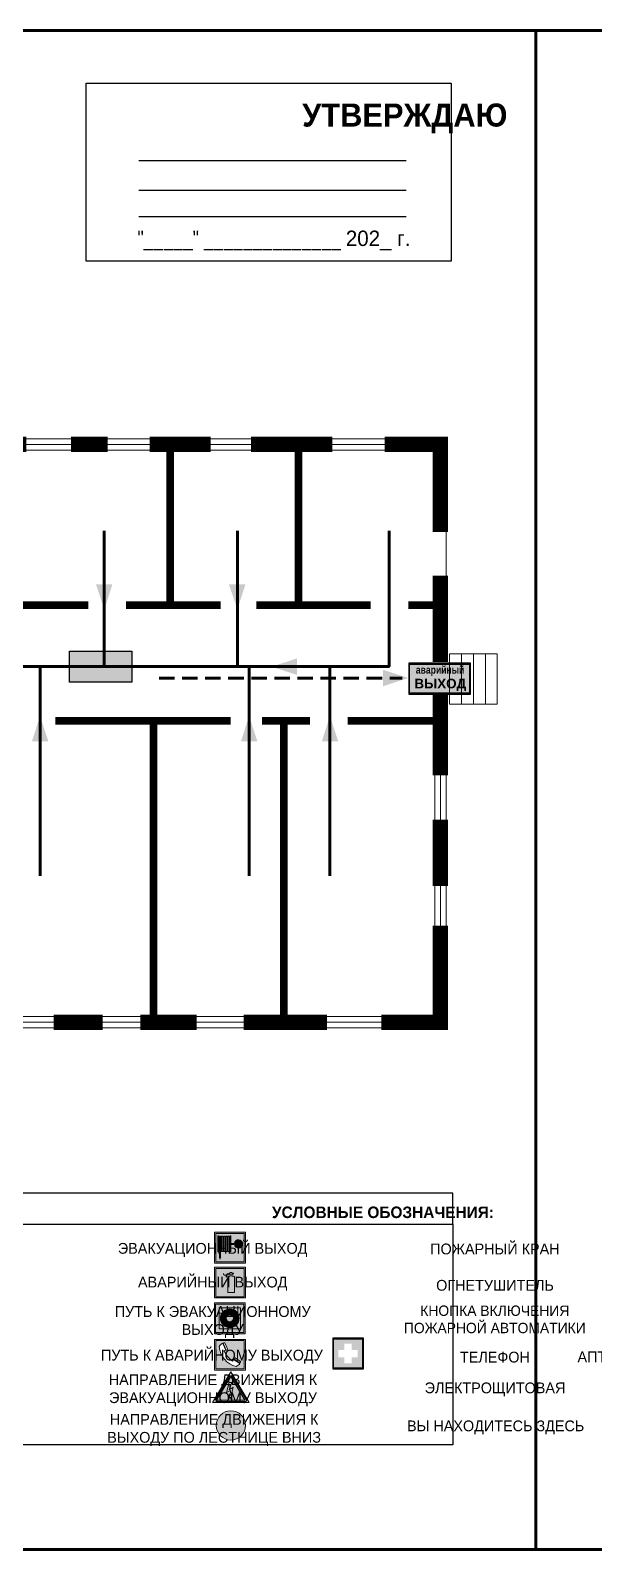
# Model space of a CAD drawing. Header units: millimetres. Extents: x 13810 to 67229, y 12374 to 21950.
# Drawn here: x 19288.8 to 19435.7, y 19081.5 to 19476.5 of the extents above; entities that cross this region are included whole.
import ezdxf

# ---------------------------------------------------------------- set-up
doc = ezdxf.new("R2010")
doc.units = ezdxf.units.MM
doc.linetypes.add('{ Wide Dash }', pattern=[12, 4, -2, 4, -2])
doc.layers.add('План_Штампы', color=7, linetype='Continuous')
doc.styles.add('обычный', font='arial.ttf')

# ---------------------------------------------------------------- blocks, each defined once
blk = doc.blocks.new('A$C54414219')
at = {"true_color": 0xffffff}
h = blk.add_hatch(color=7, dxfattribs=at)
h.paths.add_polyline_path([(2.39, -9.45), (2.39, -18.3), (11.23, -18.3), (11.23, -9.45)], flags=0)
h.paths.add_polyline_path([(10.71, -13.87, -1), (2.92, -13.87, -1)], flags=0)
h.paths.add_polyline_path([(8.3, -13.87, -1), (5.33, -13.87, -1)], flags=0)
h.paths.add_polyline_path([(0.41, -7.47), (0.41, -20.27), (13.21, -20.27), (13.21, -7.47)])
h.paths.add_polyline_path([(0.92, -19.77), (12.71, -19.77), (12.71, -7.98), (0.92, -7.98)], flags=16)
h.paths.add_polyline_path([(11.23, -9.45), (11.23, -18.3), (2.39, -18.3), (2.39, -9.45)], flags=0)
at = {"lineweight": 5}
h = blk.add_hatch(color=242, dxfattribs=at)
h.paths.add_polyline_path([(12.71, -7.98), (0.92, -7.98), (0.92, -19.77), (12.71, -19.77)])
h.paths.add_polyline_path([(11.23, -18.3), (2.39, -18.3), (2.39, -9.45), (11.23, -9.45)], flags=16)
h.paths.add_polyline_path([(10.71, -13.87, -1), (2.92, -13.87, -1)], flags=0)
h.paths.add_polyline_path([(8.3, -13.87, -1), (5.33, -13.87, -1)], flags=0)
at = {"true_color": 0xffffff}
h = blk.add_hatch(color=7, dxfattribs=at)
h.paths.add_polyline_path([(2.39, -9.45), (2.39, -18.3), (11.23, -18.3), (11.23, -9.45)])
h.paths.add_polyline_path([(10.71, -13.87, -1), (2.92, -13.87, -1)], flags=16)
h.paths.add_polyline_path([(8.3, -13.87, -1), (5.33, -13.87, -1)], flags=0)
at = {"lineweight": 5}
h = blk.add_hatch(color=242, dxfattribs=at)
h.paths.add_polyline_path([(2.92, -13.87, 1), (10.71, -13.87, 1)])
h.paths.add_polyline_path([(8.3, -13.87, -1), (5.33, -13.87, -1)], flags=16)
at = {"color": 242, "lineweight": 5}
for p, q in [((0.41, -20.27), (0.41, -7.47)), ((0.41, -7.47), (13.21, -7.47)), ((0.41, -7.47), (13.21, -7.47)), ((13.21, -20.27), (13.21, -7.47)), ((0.41, -20.27), (13.21, -20.27))]:
    blk.add_line(p, q, dxfattribs=at)
for points in [[(0.92, -7.98), (12.71, -7.98), (12.71, -19.77), (0.92, -19.77)], [(2.39, -9.45), (11.23, -9.45), (11.23, -18.3), (2.39, -18.3)]]:
    blk.add_lwpolyline(points, close=True, dxfattribs=at)
for radius in [3.89, 1.49]:
    blk.add_circle((6.81, -13.87), radius, dxfattribs=at)
blk = doc.blocks.new('A$C456E1F9C')
at = {"lineweight": 5}
h = blk.add_hatch(color=242, dxfattribs=at)
h.paths.add_polyline_path([(0.51, -1.47), (0.51, -13.26), (12.29, -13.26), (12.29, -1.47)])
h.paths.add_polyline_path([(5.42, -4.95, -0.254479), (4.78, -5.4), (3.52, -2.53, -0.209735), (4.23, -2.4)], flags=16)
h.paths.add_polyline_path([(8.53, -8.6), (10.87, -10.17), (10.54, -10.76), (8.03, -9.13, -0.192251)], flags=16)
h.paths.add_polyline_path([(4.61, -5.49, 0.005518), (3.87, -5.72, 0.128647), (7.49, -10.01, 0.00809), (7.83, -9.33), (10.47, -10.97, -0.16736), (8.99, -12.25, -0.327862), (1.95, -3.95, -0.166952), (3.36, -2.62)], flags=16)
at = {"color": 242, "lineweight": 5}
for p, q in [((0, -13.77), (0, -0.97)), ((12.8, -0.97), (0, -0.97)), ((4.61, -5.49), (3.36, -2.62)), ((3.52, -2.53), (4.78, -5.4)), ((4.23, -2.4), (5.42, -4.95)), ((12.8, -13.77), (12.8, -0.97)), ((7.83, -9.33), (10.47, -10.97)), ((8.03, -9.13), (10.54, -10.76)), ((10.81, -10.12), (8.53, -8.6)), ((10.54, -10.76), (10.8, -10.3)), ((10.8, -10.3), (10.81, -10.12)), ((0, -13.77), (12.8, -13.77))]:
    blk.add_line(p, q, dxfattribs=at)
blk.add_lwpolyline([(0.51, -1.47), (12.29, -1.47), (12.29, -13.26), (0.51, -13.26)], close=True, dxfattribs=at)
for centre, radius, start, end in [((4.59, -5.34), 2.99, 114.28453, 152.19739), ((11.12, -3.31), 9.19, 183.99153, 256.60086), ((4.02, -3.27), 0.891, 76.32839, 123.70924), ((14.98, -39.1), 35.17, 107.14873, 108.41345), ((13.86, -0.94), 11.08, 205.55365, 234.87622), ((4.68, -4.59), 0.824, 276.9621, 334.07228), ((-13.31, 0.8), 23.44, 332.54871, 334.40268), ((8.94, -9.5), 0.989, 114.40924, 157.93883), ((7.87, -9.46), 3, 291.92908, 329.9329)]:
    blk.add_arc(centre, radius, start, end, dxfattribs=at)
blk = doc.blocks.new('A$C3E6D3DDE')
at = {"lineweight": 5}
h = blk.add_hatch(color=40, dxfattribs=at)
h.paths.add_polyline_path([(24.1, 1.45), (16.46, -11.35), (31.74, -11.35)])
h.paths.add_polyline_path([(24.09, -0.46), (30.03, -10.41), (18.14, -10.41)], flags=16)
h.paths.add_polyline_path([(24.54, -3.08), (23.41, -6.02), (25.13, -5.01), (24.33, -8.5), (24.82, -8.27), (23.79, -9.86), (23.4, -8.04), (23.8, -8.43), (24.04, -6.29), (22.39, -7.25), (23.44, -3.08)], flags=0)
h = blk.add_hatch(color=256, dxfattribs=at)
h.paths.add_polyline_path([(24.37, 0.03, 0.567511), (23.82, 0.03), (17.59, -10.4, 0.582454), (17.86, -10.88), (30.32, -10.88, 0.582149), (30.6, -10.4)])
h.paths.add_polyline_path([(24.09, -0.46), (18.14, -10.41), (30.03, -10.41)], flags=16)
h.paths.add_polyline_path([(24.54, -3.08), (23.41, -6.02), (25.13, -5.01), (24.33, -8.5), (24.82, -8.27), (23.79, -9.86), (23.4, -8.04), (23.8, -8.43), (24.04, -6.29), (22.39, -7.25), (23.44, -3.08)], flags=0)
h = blk.add_hatch(color=40, dxfattribs=at)
h.paths.add_polyline_path([(24.09, -0.46), (18.14, -10.41), (30.03, -10.41)])
h.paths.add_polyline_path([(24.82, -8.27), (23.79, -9.86), (23.4, -8.04), (23.8, -8.43), (24.04, -6.29), (22.39, -7.25), (23.44, -3.08), (24.54, -3.08), (23.41, -6.02), (25.13, -5.01), (24.33, -8.5)], flags=16)
at = {"color": 40, "lineweight": 5}
for p, q in [((16.46, -11.35), (24.1, 1.45)), ((24.1, 1.45), (31.74, -11.35))]:
    blk.add_line(p, q, dxfattribs=at)
at = {"lineweight": 5}
for p, q in [((17.59, -10.4), (23.82, 0.03)), ((24.37, 0.03), (30.6, -10.4)), ((18.14, -10.41), (24.09, -0.46)), ((23.44, -3.08), (22.39, -7.25)), ((22.39, -7.25), (24.04, -6.29)), ((23.41, -6.02), (24.54, -3.08)), ((25.13, -5.01), (23.41, -6.02)), ((24.54, -3.08), (23.44, -3.08)), ((24.04, -6.29), (23.8, -8.43)), ((24.09, -0.46), (30.03, -10.41)), ((24.33, -8.5), (25.13, -5.01)), ((17.86, -10.88), (30.32, -10.88)), ((18.14, -10.41), (30.03, -10.41)), ((23.8, -8.43), (23.4, -8.04)), ((23.4, -8.04), (23.79, -9.86)), ((23.79, -9.86), (24.82, -8.27)), ((24.82, -8.27), (24.33, -8.5))]:
    blk.add_line(p, q, dxfattribs=at)
at = {"color": 50, "lineweight": 5}
blk.add_line((31.74, -11.35), (16.46, -11.35), dxfattribs=at)
blk = doc.blocks.new('A$C18900ED3')
h = blk.add_hatch(color=126)
h.paths.add_polyline_path([(-0.18, -0.18), (-7.02, -0.18), (-7.02, -7.02), (-0.18, -7.02)])
h.paths.add_polyline_path([(-5.89, -4.46), (-5.89, -2.77), (-4.46, -2.77), (-4.46, -1.31), (-2.77, -1.31), (-2.77, -2.77), (-1.33, -2.77), (-1.33, -4.46), (-2.77, -4.46), (-2.77, -5.89), (-4.46, -5.89), (-4.46, -4.46)], flags=16)
at = {"color": 126}
for p, q in [((-7.2, 0), (-7.2, -7.2)), ((0, 0), (-7.2, 0)), ((0, -7.2), (0, 0)), ((-7.02, -7.02), (-7.02, -0.18)), ((-7.02, -0.18), (-0.18, -0.18)), ((-0.18, -0.18), (-0.18, -7.02)), ((-0.18, -7.02), (-7.02, -7.02)), ((-7.2, -7.2), (0, -7.2))]:
    blk.add_line(p, q, dxfattribs=at)
blk = doc.blocks.new('A$C37112FD5')
at = {"true_color": 0xf5f5ff}
h = blk.add_hatch(color=7, dxfattribs=at)
h.dxf.hatch_style = 1
h.paths.add_polyline_path([(12.8, -7.4), (0, -7.4), (0, -20.2), (12.8, -20.2)])
h.paths.add_polyline_path([(12.29, -7.91), (12.29, -19.69), (0.51, -19.69), (0.51, -7.91)], flags=16)
h.paths.add_polyline_path([(4.98, -9.04, -0.42597), (5.17, -9.22), (5.17, -12.25), (5.17, -15.29, -0.432244), (4.98, -15.47), (4.83, -15.47, -0.42597), (4.64, -15.29), (4.64, -12.25), (4.64, -9.22, -0.432244), (4.83, -9.04)], flags=0)
h.paths.add_polyline_path([(4.28, -9.22), (4.28, -12.25), (4.28, -15.29, -0.432244), (4.09, -15.47), (3.94, -15.47, -0.42597), (3.75, -15.29), (3.75, -12.25), (3.75, -9.22, -0.432244), (3.94, -9.04), (4.09, -9.04, -0.42597)], flags=0)
h.paths.add_polyline_path([(5.72, -9.04), (5.87, -9.04, -0.42597), (6.06, -9.22), (6.06, -12.25), (6.06, -15.29, -0.432244), (5.87, -15.47), (5.72, -15.47, -0.42597), (5.53, -15.29), (5.53, -12.25), (5.53, -9.22, -0.432244)], flags=0)
h.paths.add_polyline_path([(6.42, -8.9), (6.5, -8.9, -0.42597), (6.69, -9.08), (6.69, -12.03), (8.21, -12.03, -15.824349), (8.21, -12.47), (6.69, -12.47), (6.69, -15.42, -0.432244), (6.5, -15.6), (6.42, -15.6)], flags=0)
h.paths.add_polyline_path([(3.39, -9.22), (3.39, -12.25), (3.39, -15.29, -0.432244), (3.2, -15.47), (3.05, -15.47, -0.42597), (2.85, -15.29), (2.85, -12.25), (2.85, -9.22, -0.432244), (3.05, -9.04), (3.2, -9.04, -0.42597)], flags=0)
h.paths.add_polyline_path([(2.5, -9.22), (2.5, -16.71), (1.96, -16.71), (1.96, -9.22, -0.432244), (2.15, -9.04), (2.31, -9.04, -0.42597)], flags=0)
h.paths.add_polyline_path([(1.61, -8.9), (1.61, -15.6), (1.57, -15.6, -0.42597), (1.37, -15.42), (1.37, -12.03), (1.37, -9.09, -0.432244), (1.57, -8.9)], flags=0)
h.paths.add_polyline_path([(9.76, -10.81), (9.76, -12.03), (8.49, -12.03, -0.336371)], flags=0)
h.paths.add_polyline_path([(8.49, -12.47), (9.76, -12.47), (9.76, -13.7, -0.336371)], flags=0)
h.paths.add_polyline_path([(10.11, -10.81, -0.336371), (11.38, -12.03), (10.11, -12.03)], flags=0)
h.paths.add_polyline_path([(10.11, -12.47), (11.38, -12.47, -0.336371), (10.11, -13.7)], flags=0)
h.paths.add_polyline_path([(2.5, -16.84), (2.5, -17.05), (1.97, -17.05), (1.97, -16.84)], flags=0)
h.paths.add_polyline_path([(2.5, -17.24, -0.033778), (2.24, -18.6, -0.033778), (1.97, -17.24)], flags=0)
h = blk.add_hatch(color=242)
h.dxf.hatch_style = 1
h.paths.add_polyline_path([(12.29, -7.91), (0.51, -7.91), (0.51, -19.69), (12.29, -19.69)])
h.paths.add_polyline_path([(6.42, -15.6), (6.42, -8.9), (6.5, -8.9, -0.42597), (6.69, -9.08), (6.69, -12.03), (8.21, -12.03, -15.824349), (8.21, -12.47), (6.69, -12.47), (6.69, -15.42, -0.432244), (6.5, -15.6)], flags=16)
h.paths.add_polyline_path([(5.87, -15.47), (5.72, -15.47, -0.42597), (5.53, -15.29), (5.53, -12.25), (5.53, -9.22, -0.432244), (5.72, -9.04), (5.87, -9.04, -0.42597), (6.06, -9.22), (6.06, -12.25), (6.06, -15.29, -0.432244)], flags=16)
h.paths.add_polyline_path([(4.98, -15.47), (4.83, -15.47, -0.42597), (4.64, -15.29), (4.64, -12.25), (4.64, -9.22, -0.432244), (4.83, -9.04), (4.98, -9.04, -0.42597), (5.17, -9.22), (5.17, -12.25), (5.17, -15.29, -0.432244)], flags=16)
h.paths.add_polyline_path([(4.09, -15.47), (3.94, -15.47, -0.42597), (3.75, -15.29), (3.75, -12.25), (3.75, -9.22, -0.432244), (3.94, -9.04), (4.09, -9.04, -0.42597), (4.28, -9.22), (4.28, -12.25), (4.28, -15.29, -0.432244)], flags=16)
h.paths.add_polyline_path([(3.2, -15.47), (3.05, -15.47, -0.42597), (2.85, -15.29), (2.85, -12.25), (2.85, -9.22, -0.432244), (3.05, -9.04), (3.2, -9.04, -0.42597), (3.39, -9.22), (3.39, -12.25), (3.39, -15.29, -0.432244)], flags=16)
h.paths.add_polyline_path([(2.5, -17.05), (1.97, -17.05), (1.97, -16.84), (2.5, -16.84)], flags=16)
h.paths.add_polyline_path([(2.5, -17.24, -0.033778), (2.24, -18.6, -0.033778), (1.97, -17.24)], flags=16)
h.paths.add_polyline_path([(2.5, -16.71), (1.96, -16.71), (1.96, -9.22, -0.432244), (2.15, -9.04), (2.31, -9.04, -0.42597), (2.5, -9.22)], flags=16)
h.paths.add_polyline_path([(1.61, -15.6), (1.57, -15.6, -0.42597), (1.37, -15.42), (1.37, -12.03), (1.37, -9.09, -0.432244), (1.57, -8.9), (1.61, -8.9)], flags=16)
h.paths.add_polyline_path([(8.49, -12.47), (9.76, -12.47), (9.76, -13.7, -0.336371)], flags=0)
h.paths.add_polyline_path([(10.11, -13.7), (10.11, -12.47), (11.38, -12.47, -0.336371)], flags=0)
h.paths.add_polyline_path([(8.49, -12.03, -0.336371), (9.76, -10.81), (9.76, -12.03)], flags=0)
h.paths.add_polyline_path([(10.11, -12.03), (10.11, -10.81, -0.336371), (11.38, -12.03)], flags=0)
h = blk.add_hatch(color=7, dxfattribs=at)
h.dxf.hatch_style = 1
h.paths.add_polyline_path([(1.61, -8.9), (1.57, -8.9, 0.432244), (1.37, -9.09), (1.37, -12.03), (1.37, -15.42, 0.42597), (1.57, -15.6), (1.61, -15.6)])
h.paths.add_polyline_path([(2.5, -9.22, 0.42597), (2.31, -9.04), (2.15, -9.04, 0.432244), (1.96, -9.22), (1.96, -16.71), (2.5, -16.71)])
h.paths.add_polyline_path([(2.5, -16.84), (1.97, -16.84), (1.97, -17.05), (2.5, -17.05)])
h.paths.add_polyline_path([(2.5, -17.24), (1.97, -17.24, 0.033778), (2.24, -18.6, 0.033778)])
h.paths.add_polyline_path([(3.39, -12.25), (3.39, -9.22, 0.42597), (3.2, -9.04), (3.05, -9.04, 0.432244), (2.85, -9.22), (2.85, -12.25), (2.85, -15.29, 0.42597), (3.05, -15.47), (3.2, -15.47, 0.432244), (3.39, -15.29)])
h.paths.add_polyline_path([(4.28, -12.25), (4.28, -9.22, 0.42597), (4.09, -9.04), (3.94, -9.04, 0.432244), (3.75, -9.22), (3.75, -12.25), (3.75, -15.29, 0.42597), (3.94, -15.47), (4.09, -15.47, 0.432244), (4.28, -15.29)])
h.paths.add_polyline_path([(5.17, -12.25), (5.17, -9.22, 0.42597), (4.98, -9.04), (4.83, -9.04, 0.432244), (4.64, -9.22), (4.64, -12.25), (4.64, -15.29, 0.42597), (4.83, -15.47), (4.98, -15.47, 0.432244), (5.17, -15.29)])
h.paths.add_polyline_path([(6.06, -12.25), (6.06, -9.22, 0.42597), (5.87, -9.04), (5.72, -9.04, 0.432244), (5.53, -9.22), (5.53, -12.25), (5.53, -15.29, 0.42597), (5.72, -15.47), (5.87, -15.47, 0.432244), (6.06, -15.29)])
h.paths.add_polyline_path([(6.69, -12.47), (8.21, -12.47, 15.824349), (8.21, -12.03), (6.69, -12.03), (6.69, -9.08, 0.42597), (6.5, -8.9), (6.42, -8.9), (6.42, -15.6), (6.5, -15.6, 0.432244), (6.69, -15.42)])
h.paths.add_polyline_path([(8.49, -12.47), (9.76, -12.47), (9.76, -13.7, -0.336371)], flags=16)
h.paths.add_polyline_path([(8.49, -12.03, -0.336371), (9.76, -10.81), (9.76, -12.03)], flags=16)
h.paths.add_polyline_path([(10.11, -12.47), (11.38, -12.47, -0.336371), (10.11, -13.7)], flags=16)
h.paths.add_polyline_path([(10.11, -12.03), (10.11, -10.81, -0.336371), (11.38, -12.03)], flags=16)
h = blk.add_hatch(color=242)
h.dxf.hatch_style = 1
h.paths.add_polyline_path([(9.76, -10.81, 0.336371), (8.49, -12.03), (9.76, -12.03)])
h.paths.add_polyline_path([(10.11, -10.81), (10.11, -12.03), (11.38, -12.03, 0.336371)])
h.paths.add_polyline_path([(11.38, -12.47), (10.11, -12.47), (10.11, -13.7, 0.336371)])
h.paths.add_polyline_path([(9.76, -12.47), (8.49, -12.47, 0.336371), (9.76, -13.7)])
at = {"color": 242, "lineweight": 5}
for p, q in [((0, -20.2), (0, -7.4)), ((0, -7.4), (12.8, -7.4)), ((1.37, -12.03), (1.37, -9.08)), ((1.37, -12.03), (1.37, -15.42)), ((1.57, -8.9), (1.61, -8.9)), ((1.61, -8.9), (1.61, -15.6)), ((1.96, -16.71), (1.96, -9.22)), ((2.15, -9.04), (2.31, -9.04)), ((2.5, -16.71), (2.5, -9.22)), ((2.85, -12.25), (2.85, -9.22)), ((2.85, -12.25), (2.85, -15.29)), ((3.05, -9.04), (3.2, -9.04)), ((3.39, -12.25), (3.39, -9.22)), ((3.39, -12.25), (3.39, -15.29)), ((3.75, -12.25), (3.75, -9.22)), ((3.75, -12.25), (3.75, -15.29)), ((3.94, -9.04), (4.09, -9.04)), ((4.28, -12.25), (4.28, -9.22)), ((4.28, -12.25), (4.28, -15.29)), ((4.64, -12.25), (4.64, -9.22)), ((4.64, -12.25), (4.64, -15.29)), ((4.83, -9.04), (4.98, -9.04)), ((5.17, -12.25), (5.17, -9.22)), ((5.17, -12.25), (5.17, -15.29)), ((5.53, -12.25), (5.53, -9.22)), ((5.53, -12.25), (5.53, -15.29)), ((5.72, -9.04), (5.87, -9.04)), ((6.06, -12.25), (6.06, -9.22)), ((6.06, -12.25), (6.06, -15.29)), ((6.42, -8.9), (6.42, -15.6)), ((6.5, -8.9), (6.42, -8.9)), ((6.69, -12.03), (6.69, -9.08)), ((8.21, -12.03), (6.69, -12.03)), ((8.21, -12.47), (6.69, -12.47)), ((6.69, -12.47), (6.69, -15.42)), ((9.76, -12.03), (8.49, -12.03)), ((9.76, -12.47), (8.49, -12.47)), ((9.76, -10.81), (9.76, -12.03)), ((9.76, -12.47), (9.76, -13.7)), ((10.11, -10.81), (10.11, -12.03)), ((11.38, -12.03), (10.11, -12.03)), ((11.38, -12.47), (10.11, -12.47)), ((10.11, -12.47), (10.11, -13.7)), ((12.8, -20.2), (12.8, -7.4)), ((1.57, -15.6), (1.61, -15.6)), ((1.96, -16.71), (2.5, -16.71)), ((1.97, -16.84), (2.5, -16.84)), ((1.97, -17.05), (1.97, -16.84)), ((2.5, -17.05), (1.97, -17.05)), ((1.97, -17.24), (2.5, -17.24)), ((2.5, -16.84), (2.5, -17.05)), ((3.05, -15.47), (3.2, -15.47)), ((3.94, -15.47), (4.09, -15.47)), ((4.83, -15.47), (4.98, -15.47)), ((5.72, -15.47), (5.87, -15.47)), ((6.42, -15.6), (6.5, -15.6)), ((0, -20.2), (12.8, -20.2))]:
    blk.add_line(p, q, dxfattribs=at)
blk.add_lwpolyline([(0.51, -7.91), (12.29, -7.91), (12.29, -19.69), (0.51, -19.69)], close=True, dxfattribs=at)
for centre, radius, start, end in [((1.56, -9.09), 0.182, 87.10267, 180.60715), ((2.15, -9.22), 0.182, 87.10267, 180.60715), ((2.32, -9.22), 0.182, 359.39285, 92.89733), ((3.04, -9.22), 0.182, 87.10267, 180.60715), ((3.21, -9.22), 0.182, 359.39285, 92.89733), ((3.93, -9.22), 0.182, 87.10267, 180.60715), ((4.1, -9.22), 0.182, 359.39285, 92.89733), ((4.82, -9.22), 0.182, 87.10267, 180.60715), ((4.99, -9.22), 0.182, 359.39285, 92.89733), ((5.71, -9.22), 0.182, 87.10267, 180.60715), ((5.88, -9.22), 0.182, 359.39285, 92.89733), ((6.51, -9.09), 0.182, 359.39285, 92.89733), ((9.93, -12.25), 1.74, 187.23185, 172.76815), ((9.93, -12.25), 1.46, 96.99266, 171.35851), ((9.93, -12.25), 1.46, 188.64149, 263.00734), ((9.93, -12.25), 1.46, 8.64149, 83.00734), ((9.93, -12.25), 1.46, 276.99266, 351.35851), ((1.56, -15.42), 0.182, 179.39285, 272.89733), ((12.17, -15.98), 10.27, 187.04098, 194.7793), ((-7.7, -15.98), 10.27, 345.2207, 352.95902), ((3.04, -15.29), 0.182, 179.39285, 272.89733), ((3.21, -15.29), 0.182, 267.10267, 0.60715), ((3.93, -15.29), 0.182, 179.39285, 272.89733), ((4.1, -15.29), 0.182, 267.10267, 0.60715), ((4.82, -15.29), 0.182, 179.39285, 272.89733), ((4.99, -15.29), 0.182, 267.10267, 0.60715), ((5.71, -15.29), 0.182, 179.39285, 272.89733), ((5.88, -15.29), 0.182, 267.10267, 0.60715), ((6.51, -15.42), 0.182, 267.10267, 0.60715)]:
    blk.add_arc(centre, radius, start, end, dxfattribs=at)
blk = doc.blocks.new('A$C3AD82952')
at = {"true_color": 0xf5f5ff}
h = blk.add_hatch(color=7, dxfattribs=at)
h.dxf.hatch_style = 1
h.paths.add_polyline_path([(8.21, 8.73, 0.414214), (7.89, 9.05), (7.22, 9.05), (7.22, 9.92), (7.59, 9.92, 1), (7.57, 10.36), (7.22, 10.36), (7.22, 10.6), (6.43, 10.6), (6.43, 10.36), (6.01, 10.36), (4.74, 9.59), (4.74, 8.69), (4.98, 8.73), (4.98, 9.26), (6.12, 9.91), (6.43, 9.91), (6.43, 9.05), (5.76, 9.05, 0.414214), (5.44, 8.73), (5.44, 2.2), (8.21, 2.2)], flags=0)
h.paths.add_polyline_path([(12.8, 12.8), (0, 12.8), (0, 0), (12.8, 0)])
h.paths.add_polyline_path([(0.51, 12.29), (12.29, 12.29), (12.29, 0.51), (0.51, 0.51)], flags=16)
h.paths.add_polyline_path([(4.74, 9.59), (6.01, 10.36), (6.43, 10.36), (6.43, 10.6), (7.22, 10.6), (7.22, 10.36), (7.59, 10.36, -0.94586), (7.59, 9.92), (7.22, 9.92), (7.22, 9.05), (7.89, 9.05, -0.414214), (8.21, 8.73), (8.21, 2.2), (5.44, 2.2), (5.44, 8.73, -0.414214), (5.76, 9.05), (6.43, 9.05), (6.43, 9.91), (6.12, 9.91), (4.98, 9.26), (4.98, 8.73), (4.74, 8.69)], flags=0)
h = blk.add_hatch(color=242)
h.dxf.hatch_style = 1
h.paths.add_polyline_path([(12.29, 12.29), (0.51, 12.29), (0.51, 0.51), (12.29, 0.51)])
h.paths.add_polyline_path([(4.74, 8.69), (4.74, 9.59), (6.01, 10.36), (6.43, 10.36), (6.43, 10.6), (7.22, 10.6), (7.22, 10.36), (7.59, 10.36, -0.94586), (7.59, 9.92), (7.22, 9.92), (7.22, 9.05), (7.89, 9.05, -0.414214), (8.21, 8.73), (8.21, 2.2), (5.44, 2.2), (5.44, 8.73, -0.414214), (5.76, 9.05), (6.43, 9.05), (6.43, 9.91), (6.12, 9.91), (4.98, 9.26), (4.98, 8.73)], flags=16)
h = blk.add_hatch(color=7, dxfattribs=at)
h.dxf.hatch_style = 1
h.paths.add_polyline_path([(8.21, 8.73, 0.414214), (7.89, 9.05), (7.22, 9.05), (7.22, 9.92), (7.59, 9.92, 1), (7.57, 10.36), (7.22, 10.36), (7.22, 10.6), (6.43, 10.6), (6.43, 10.36), (6.01, 10.36), (4.74, 9.59), (4.74, 8.69), (4.98, 8.73), (4.98, 9.26), (6.12, 9.91), (6.43, 9.91), (6.43, 9.05), (5.76, 9.05, 0.414214), (5.44, 8.73), (5.44, 2.2), (8.21, 2.2)])
at = {"color": 242, "lineweight": 5}
for p, q in [((0, 0), (0, 12.8)), ((0, 12.8), (12.8, 12.8)), ((12.8, 0), (12.8, 12.8)), ((6.01, 10.36), (4.74, 9.59)), ((4.74, 9.59), (4.74, 8.69)), ((4.74, 8.69), (4.98, 8.73)), ((4.98, 9.26), (6.12, 9.91)), ((4.98, 8.73), (4.98, 9.26)), ((5.44, 2.2), (5.44, 8.73)), ((5.76, 9.05), (6.43, 9.05)), ((6.01, 10.36), (6.43, 10.36)), ((6.12, 9.91), (6.43, 9.91)), ((7.22, 10.6), (6.43, 10.6)), ((6.43, 10.6), (6.43, 10.36)), ((6.43, 9.91), (6.43, 9.05)), ((7.22, 10.36), (7.22, 10.6)), ((7.59, 10.36), (7.22, 10.36)), ((7.22, 9.05), (7.22, 9.92)), ((7.59, 9.92), (7.22, 9.92)), ((7.89, 9.05), (7.22, 9.05)), ((8.21, 2.2), (8.21, 8.73)), ((0, 0), (12.8, 0)), ((5.44, 2.2), (8.21, 2.2))]:
    blk.add_line(p, q, dxfattribs=at)
blk.add_lwpolyline([(0.51, 12.29), (12.29, 12.29), (12.29, 0.51), (0.51, 0.51)], close=True, dxfattribs=at)
for centre, radius, start, end in [((5.76, 8.73), 0.32, 90, 180), ((7.58, 10.14), 0.223, 273.18746, 86.81254), ((7.89, 8.73), 0.32, 0, 90)]:
    blk.add_arc(centre, radius, start, end, dxfattribs=at)
blk = doc.blocks.new('A$C7B8C2D5B')
at = {"lineweight": 0}
h = blk.add_hatch(color=5, dxfattribs=at)
h.dxf.hatch_style = 1
h.paths.add_polyline_path([(1.4, -3.02, 1), (-2.11, -3.02, 1)])
at = {"color": 5, "lineweight": 0}
blk.add_circle((-0.36, -3.02), 1.75, dxfattribs=at)
blk = doc.blocks.new('A$C32E8229D')
at = {"true_color": 0xffffff}
blk.add_hatch(color=7, dxfattribs=at).paths.add_polyline_path([(0, 0), (0, -8), (16, -8), (16, 0)])
h = blk.add_hatch(color=126)
h.paths.add_polyline_path([(0.2, -0.2), (15.8, -0.2), (15.8, -7.8), (0.2, -7.8)])
h.paths.add_polyline_path([(13.49, -2.05), (12.08, -2.05), (11.37, -2.63, 0.162397), (11.29, -2.84), (11.29, -3.63), (10.35, -3.63), (10.35, -4.05), (11.68, -4.05), (11.68, -3.48), (12.26, -4.28), (11.29, -5.1), (11.29, -6.78), (11.85, -6.78), (11.85, -5.44), (12.8, -4.64), (12.8, -5.94), (14.46, -5.94), (14.46, -5.39), (13.45, -5.39), (13.45, -3.97), (12.46, -2.59), (13.15, -2.59), (13.69, -3.34), (14.18, -3)], flags=16)
h.paths.add_polyline_path([(10.74, -1.82, 1), (11.8, -1.82, 1)], flags=16)
h.paths.add_polyline_path([(9.39, -3.59), (5.99, -3.59), (6.56, -3.03), (5.91, -3.03), (5.1, -3.83), (5.91, -4.64), (6.56, -4.64), (5.99, -4.09), (9.39, -4.09)], flags=16)
h.paths.add_polyline_path([(4.29, -1.08), (1.72, -1.08), (1.72, -6.6), (4.29, -6.6)], flags=16)
at = {"color": 126}
blk.add_lwpolyline([(16, -8), (0, -8), (0, 0), (16, 0)], close=True, dxfattribs=at)
blk = doc.blocks.new('A$C41C009D9')
at = {"true_color": 0xffffff}
blk.add_hatch(color=7, dxfattribs=at).paths.add_polyline_path([(0, 8), (-16, 8), (-16, 0), (0, 0)])
h = blk.add_hatch(color=126)
h.dxf.hatch_style = 1
h.paths.add_polyline_path([(-15.8, 7.8), (-15.8, 0.2), (-0.2, 0.2), (-0.2, 7.8)])
at = {"color": 126}
for points in [[(-16, 0), (0, 0), (0, 8), (-16, 8)], [(-16, 0), (0, 0), (0, 8), (-16, 8)], [(-15.8, 7.8), (-0.2, 7.8), (-0.2, 0.2), (-15.8, 0.2)]]:
    blk.add_lwpolyline(points, close=True, dxfattribs=at)
at = {"color": 7, "true_color": 0xffffff, "insert": (-15.8, 7.3), "char_height": 2.5, "width": 15.5999, "attachment_point": 1, "style": 'обычный'}
blk.add_mtext('\\pi1.6133;{\\fArial|b1|i0|c204|p34;\\H0.8x;\\W0.8;аварийный\\H1.25x;\\W1;\\P\\pi1.2327;ВЫХОД}', dxfattribs=at)

msp = doc.modelspace()

# ---------------------------------------------------------------- linework, layer by layer
at = {"color": 2, "lineweight": 100}
for points in [[(18820.36, 19476.52), (19420.36, 19476.52), (19420.36, 19081.52), (18820.36, 19081.52)], [(19420.36, 19476.52), (20020.36, 19476.52), (20020.36, 19081.52), (19420.36, 19081.52)]]:
    msp.add_lwpolyline(points, close=True, dxfattribs=at)
for points in [[(19303.3, 19462.76), (19398.3, 19462.76), (19398.3, 19416.56), (19303.3, 19416.56)], [(19254.97, 19166.14), (19398.74, 19166.14), (19398.74, 19174.19), (19254.97, 19174.19)], [(19254.97, 19166.14), (19398.74, 19166.14), (19398.74, 19108.74), (19254.97, 19108.74)]]:
    msp.add_lwpolyline(points, close=True)
for points in [[(19317.05, 19442.71), (19386.58, 19442.71)], [(19317.05, 19434.95), (19386.58, 19434.95)], [(19317.05, 19428.17), (19386.58, 19428.17)]]:
    msp.add_lwpolyline(points)
at = {"lineweight": 100}
for points, const_width in [([(19287.79, 19368.89), (19272.72, 19368.89)], 4), ([(19308.95, 19368.89), (19299.38, 19368.89)], 4), ([(19335.76, 19368.89), (19319.82, 19368.89)], 4), ([(19367.35, 19368.89), (19346.19, 19368.89)], 4), ([(19395.53, 19346.07), (19395.53, 19368.89), (19380.97, 19368.89)], 4), ([(19325.15, 19327.04), (19325.15, 19367.6)], 2), ([(19358.6, 19327.04), (19358.6, 19368.71)], 2), ([(19395.53, 19312.29), (19395.53, 19334.77)], 4), ([(19303.87, 19327.04), (19236.93, 19327.04)], 2), ([(19338.37, 19327.04), (19313.68, 19327.04)], 2), ([(19377.34, 19327.04), (19347.59, 19327.04)], 2), ([(19395.36, 19327.04), (19387.16, 19327.04)], 2), ([(19395.53, 19282.83), (19395.53, 19303.76)], 4), ([(19340.97, 19297.01), (19295.32, 19297.01)], 2), ([(19320.82, 19297.01), (19320.82, 19220)], 2), ([(19361.59, 19297.01), (19349.07, 19297.01)], 2), ([(19354.73, 19297.01), (19354.73, 19220.38)], 2), ([(19395.36, 19297.01), (19371.34, 19297.01)], 2), ([(19395.53, 19254.07), (19395.53, 19271.32)], 4), ([(19380.11, 19218.64), (19395.53, 19218.64), (19395.53, 19243.71)], 4), ([(19307.62, 19218.64), (19294.84, 19218.64)], 4), ([(19332.1, 19218.64), (19317.41, 19218.64)], 4), ([(19366.02, 19218.64), (19344.35, 19218.64)], 4)]:
    msp.add_lwpolyline(points, dxfattribs=dict(at, const_width=const_width))
at = {"lineweight": 0}
for points in [[(19380.97, 19368.89), (18861.15, 19368.89)], [(19381.07, 19367.42), (18861.25, 19367.42)], [(19381.43, 19370.34), (18861.6, 19370.34)], [(19397.01, 19346.62), (19397.01, 19316.13)], [(19394.1, 19300.53), (19394.1, 19237.44)], [(19395.53, 19302.11), (19395.53, 19237.01)], [(19397.01, 19302.3), (19397.01, 19237.56)], [(19385.2, 19218.66), (18865.38, 19218.66)], [(19385.3, 19217.19), (18865.47, 19217.19)], [(19385.66, 19220.11), (18865.83, 19220.11)]]:
    msp.add_lwpolyline(points, dxfattribs=at)
at = {"color": 126, "lineweight": 100, "true_color": 0x008754}
for points in [[(19382.17, 19346.37), (19382.17, 19311.16), (19246.2, 19311.16), (19246.2, 19283.38), (19094.51, 19283.38)], [(19308.05, 19311.16), (19308.05, 19346.37)], [(19342.67, 19311.16), (19342.67, 19346.37)], [(19291.33, 19311.16), (19291.33, 19256.74)], [(19345.73, 19311.16), (19345.73, 19256.74)], [(19366.78, 19311.16), (19366.78, 19256.74)]]:
    msp.add_lwpolyline(points, dxfattribs=at)
at = {"lineweight": 0}
for points in [[(19400.99, 19301.33), (19397.87, 19301.33), (19397.87, 19314.43), (19400.99, 19314.43)], [(19404.1, 19301.33), (19400.99, 19301.33), (19400.99, 19314.43), (19404.1, 19314.43)], [(19407.22, 19301.33), (19404.1, 19301.33), (19404.1, 19314.43), (19407.22, 19314.43)], [(19410.33, 19301.33), (19407.22, 19301.33), (19407.22, 19314.43), (19410.33, 19314.43)]]:
    msp.add_lwpolyline(points, close=True, dxfattribs=at)
at = {"color": 126, "linetype": '{ Wide Dash }', "lineweight": 100, "true_color": 0x008754}
msp.add_lwpolyline([(19322.32, 19308.1), (19385.54, 19308.1)], dxfattribs=at)
at = {"layer": 'План_Штампы', "color": 126, "true_color": 0x008754}
for points in [[(19305.87, 19332.51), (19310.16, 19332.5), (19308.05, 19325.91)], [(19340.49, 19332.51), (19344.78, 19332.5), (19342.67, 19325.91)], [(19358.19, 19313.24), (19358.19, 19308.95), (19351.6, 19311.07)], [(19380.56, 19305.99), (19380.56, 19310.28), (19387.15, 19308.16)], [(19293.5, 19291.64), (19289.21, 19291.65), (19291.32, 19298.24)], [(19347.89, 19291.64), (19343.6, 19291.65), (19345.72, 19298.24)], [(19368.94, 19291.64), (19364.65, 19291.65), (19366.77, 19298.24)]]:
    msp.add_solid(points, dxfattribs=at)

# ---------------------------------------------------------------- block references
msp.add_blockref('A$C41C009D9', (19403.31, 19303.98))
for name, p, xscale, yscale, zscale in [('A$C37112FD5', (19336.76, 19168.66), 0.6249984004534781, 0.6249984004534781, 0.6249984004534781), ('A$C3AD82952', (19336.76, 19146.96), 0.625, 0.625, 0.625), ('A$C54414219', (19336.45, 19150.33), 0.625, 0.625, 0.625), ('A$C456E1F9C', (19336.76, 19136.79), 0.625, 0.625, 0.625), ('A$C18900ED3', (19375.48, 19136.5), 1.111111111007631, 1.111111111007631, 1.111111111007631), ('A$C3E6D3DDE', (19325.89, 19126.86), 0.625, 0.625, 0.625), ('A$C7B8C2D5B', (19341.79, 19120.39), 2.177419353276491, 2.177419353276491, 2.177419353276491)]:
    msp.add_blockref(name, p, dxfattribs=dict(xscale=xscale, yscale=yscale, zscale=zscale))
at = {"layer": 'План_Штампы', "color": 126, "true_color": 0x008754, "xscale": 1.012510887696, "yscale": 1.012510887696, "zscale": 1.012510887696, "rotation": 359.9978653237144}
msp.add_blockref('A$C32E8229D', (19298.99, 19315.16), dxfattribs=at)

# ---------------------------------------------------------------- texts
at = {"lineweight": 0, "attachment_point": 5, "style": 'обычный'}
for s, insert, char_height, width in [('\\pi-18,l18,t18;{\\fProxima Nova Rg|b1|i0|c204|p2;УТВЕРЖДАЮ\\H1.1997x; }', (19386.24, 19453.64), 6, 126.6484), ('{\\fArial Narrow|b0|i0|c204|p34;"_____" ______________ \\fProxima Nova Rg|b0|i0|c204|p2;202_ г. }', (19352.2, 19421.88), 4, 78.6503), ('{\\fProxima Nova Rg|b1|i0|c204|p2;УСЛОВНЫЕ ОБОЗНАЧЕНИЯ:\\H1.1997x; }', (19380.56, 19169.2), 3, 175.1736), ('\\pi-8.4,l8.4,t8.4;{\\fProxima Nova Rg|b0|i0|c204|p2;ЭВАКУАЦИОННЫЙ ВЫХОД\\H1.6404x; }', (19336.24, 19159.44), 2.8, 126.6484), ('\\pi-8.4,l8.4,t8.4;{\\fProxima Nova Rg|b0|i0|c204|p2;ПОЖАРНЫЙ КРАН\\H1.6404x; }', (19409.7, 19159.67), 2.8, 126.6484), ('\\pi-8.4,l8.4,t8.4;{\\fProxima Nova Rg|b0|i0|c204|p2;АВАРИЙНЫЙ ВЫХОД\\H1.6404x; }', (19336.26, 19150.67), 2.8, 126.6484), ('\\pi-8.4,l8.4,t8.4;{\\fProxima Nova Rg|b0|i0|c204|p2;ОГНЕТУШИТЕЛЬ\\H1.1997x; }', (19409.72, 19150.22), 2.8, 126.6484), ('\\pi-8.4,l8.4,t8.4;{\\fProxima Nova Rg|b0|i0|c204|p2;ПУТЬ К ЭВАКУАЦИОННОМУ \\PВЫХОДУ }', (19336.25, 19140.68), 2.8, 126.6484), ('\\pi-8.1,l8.1,t8.1;{\\fProxima Nova Rg|b0|i0|c204|p2;КНОПКА ВКЛЮЧЕНИЯ\\PПОЖАРНОЙ АВТОМАТИКИ}', (19409.67, 19141.37), 2.7, 126.6484), ('\\pi-8.4,l8.4,t8.4;{\\fProxima Nova Rg|b0|i0|c204|p2;ПУТЬ К АВАРИЙНОМУ ВЫХОДУ \\H1.6404x; }', (19336.05, 19131.68), 2.8, 126.6484), ('\\pi-8.4,l8.4,t8.4;{\\fProxima Nova Rg|b0|i0|c204|p2;ТЕЛЕФОН\\H1.1997x; }', (19409.71, 19131.55), 2.8, 126.6484), ('\\pi-8.4,l8.4,t8.4;{\\fProxima Nova Rg|b0|i0|c204|p2;АПТЕЧКА\\H1.1667x; }', (19439.77, 19131.64), 2.8, 126.6484), ('\\pi-8.4,l8.4,t8.4;{\\fProxima Nova Rg|b0|i0|c204|p2;НАПРАВЛЕНИЕ ДВИЖЕНИЯ К \\PЭВАКУАЦИОННОМУ ВЫХОДУ}', (19336.34, 19122.95), 2.8, 126.6484), ('\\pi-8.4,l8.4,t8.4;{\\fProxima Nova Rg|b0|i0|c204|p2;ЭЛЕКТРОЩИТОВАЯ\\H1.1997x; }', (19409.72, 19123.17), 2.8, 126.6484), ('\\pi-8.4,l8.4,t8.4;{\\fProxima Nova Rg|b0|i0|c204|p2;НАПРАВЛЕНИЕ ДВИЖЕНИЯ К \\PВЫХОДУ ПО ЛЕСТНИЦЕ ВНИЗ}', (19336.63, 19112.64), 2.8, 126.6484), ('\\pi-8.4,l8.4,t8.4;{\\fProxima Nova Rg|b0|i0|c204|p2;ВЫ НАХОДИТЕСЬ ЗДЕСЬ\\H1.1997x; }', (19409.9, 19113.29), 2.8, 126.6484)]:
    msp.add_mtext(s, dxfattribs=dict(at, insert=insert, char_height=char_height, width=width))

doc.saveas('drawing.dxf')
